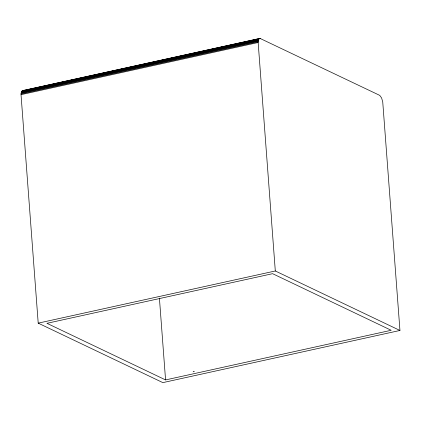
<?xml version="1.0" encoding="UTF-8"?>
<svg xmlns="http://www.w3.org/2000/svg" width="421" height="421" viewBox="0 0 421 421"><rect width="100%" height="100%" fill="white"/><g stroke="black" fill="none" stroke-linecap="round" stroke-linejoin="round"><path stroke-width="0.63" d="M22.513 90.62L259.973 38.379L379.742 95.383L381.615 97.977L382.742 101.966L399.95 330.464L162.848 382.621L38.206 323.144L21.087 95.472C20.913 93.799 21.108 89.973 23.634 90.699M399.95 330.464L275.308 270.977L258.152 42.51C258.199 41.069 258.252 38.816 259.973 38.379M193.949 371.559L194.36 371.454M193.155 371.748L193.771 371.606M22.187 90.81L260.346 38.406M21.892 91.104L258.999 38.948M21.639 91.499L258.741 39.342M21.424 91.989L258.526 39.827M21.255 92.557L258.357 40.4M21.134 93.204L258.241 41.042M21.066 93.909L258.168 41.753M21.05 94.672L258.152 42.51M38.206 323.144L275.308 270.977M165.569 379.921L391.198 330.285L272.587 273.682L46.957 323.317L165.569 379.921L159.417 298.142"/></g></svg>
